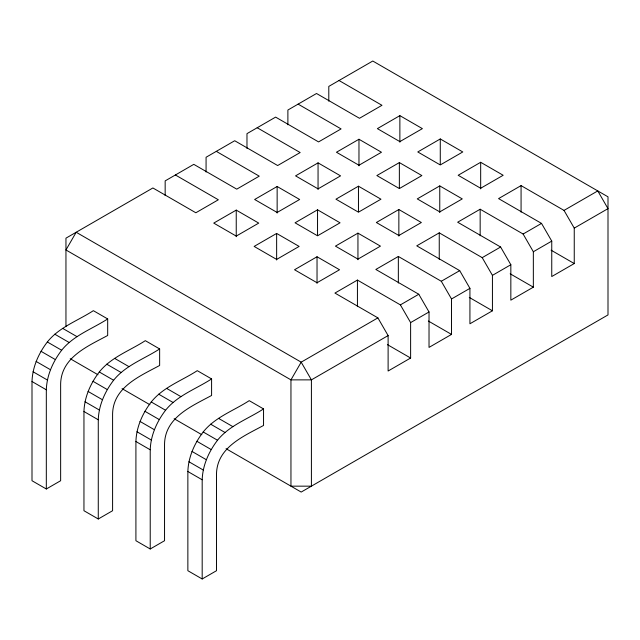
<?xml version="1.0" encoding="UTF-8"?>
<svg xmlns="http://www.w3.org/2000/svg" width="640" height="640" viewBox="0 0 640 640"><rect width="100%" height="100%" fill="white"/><g stroke="black" fill="none" stroke-linecap="round" stroke-linejoin="round"><path stroke-width="0.96" d="M32 381.528C32.48 367.048 38.608 353.36 47.344 341.984C59.2 327.128 77.856 320.744 93.36 310.672L107.68 318.936L107.68 335.472C87.696 346.288 61.248 357.264 60.64 383.888L60.64 480.728L46.32 488.992L32 480.728L32 381.528L46.32 389.792L46.32 488.992M46.32 389.792C46.8 375.312 52.928 361.624 61.656 350.256C73.512 335.392 92.176 329.008 107.68 318.936M83.952 411.52C84.432 397.04 90.568 383.352 99.296 371.984C111.152 357.12 129.816 350.736 145.32 340.664L159.64 348.936L159.64 365.464C139.656 376.288 113.2 387.256 112.592 413.888L112.592 510.72L98.272 518.992L83.952 510.72L83.952 411.52L98.272 419.792L98.272 518.992M98.272 419.792C98.752 405.312 104.888 391.624 113.616 380.248C125.472 365.392 144.136 359 159.64 348.936M135.912 441.52C136.384 427.04 142.52 413.352 151.248 401.976C163.104 387.12 181.768 380.736 197.272 370.664L211.592 378.928L211.592 395.464C191.608 406.28 165.16 417.256 164.544 443.88L164.544 540.72L150.224 548.984L135.912 540.72L135.912 441.52L150.224 449.784L150.224 548.984M150.224 449.784C150.704 435.304 156.84 421.616 165.568 410.248C177.424 395.384 196.088 389 211.592 378.928M187.864 471.512C188.344 457.032 194.472 443.344 203.208 431.976C215.056 417.112 233.72 410.728 249.224 400.656L263.544 408.92L263.544 425.456C243.56 436.28 217.112 447.248 216.496 473.872L216.496 570.712L202.184 578.976L187.864 570.712L187.864 471.512L202.184 479.784L202.184 578.976M202.184 479.784C202.664 465.304 208.792 451.616 217.52 440.24C229.376 425.384 248.04 418.992 263.544 408.92M236.24 210.112L213.736 223.104L236.24 236.096L258.736 223.104L236.24 210.112L236.24 236.688M277.144 186.496L254.648 199.488L277.144 212.472L299.648 199.488L277.144 186.496L277.144 213.064M318.056 162.872L295.56 175.864L318.056 188.856L340.56 175.864L318.056 162.872L318.056 189.448M358.968 139.256L336.464 152.248L358.968 165.24L381.464 152.248L358.968 139.256L358.968 165.832M399.872 115.64L377.376 128.632L399.872 141.616L422.376 128.632L399.872 115.64L399.872 142.208M276.64 233.44L254.136 246.424L276.64 259.416L299.136 246.424L276.64 233.44L276.64 260.008M317.544 209.816L295.048 222.808L317.544 235.8L340.048 222.808L317.544 209.816L317.544 235.408M358.456 186.2L335.952 199.192L358.456 212.176L380.952 199.192L358.456 186.2L358.456 211.784M399.36 162.584L376.864 175.568L399.36 188.56L421.864 175.568L399.36 162.584L399.36 188.168M440.272 138.96L417.776 151.952L440.272 164.944L462.776 151.952L440.272 138.96L440.272 164.552M317.032 256.76L294.536 269.752L317.032 282.744L339.536 269.752L317.032 256.76L317.032 283.328M357.944 233.144L335.44 246.128L357.944 259.12L380.44 246.128L357.944 233.144L357.944 259.712M398.856 209.52L376.352 222.512L398.856 235.504L421.352 222.512L398.856 209.52L398.856 236.096M439.76 185.904L417.264 198.896L439.76 211.888L462.264 198.896L439.76 185.904L439.76 212.472M480.672 162.288L458.168 175.272L480.672 188.264L503.168 175.272L480.672 162.288L480.672 188.856M357.432 280.08L334.928 293.072L377.888 317.872L388.112 335.584L388.112 371.016L410.616 358.024L410.616 322.6L400.384 304.88L357.432 280.08L357.432 306.656M398.344 256.464L375.84 269.456L418.792 294.256L429.024 311.968L429.024 347.4L451.52 334.408L451.52 298.976L441.296 281.264L398.344 256.464L398.344 283.032M439.248 232.848L416.752 245.84L459.704 270.632L469.928 288.352L469.928 323.776L492.432 310.792L492.432 275.36L482.208 257.648L439.248 232.848L439.248 259.416M480.16 209.224L457.656 222.216L500.616 247.016L510.84 264.728L510.84 300.16L533.344 287.168L533.344 251.744L523.112 234.024L480.16 209.224L480.16 235.8M521.072 185.608L498.568 198.6L541.52 223.4L551.752 241.112L551.752 276.544L574.248 263.552L574.248 228.12L564.024 210.408L521.072 185.608L521.072 212.176M377.888 317.872L301.184 362.16L290.952 379.872L290.952 486.16L311.408 486.16L311.408 379.872L301.184 362.16L76.184 232.256L65.952 249.968L290.952 379.872L311.408 379.872L388.112 335.584M400.384 304.88L418.792 294.256M441.296 281.264L459.704 270.632M482.208 257.648L500.616 247.016M523.112 234.024L541.52 223.4M564.024 210.408L597.776 190.92L608 208.64L574.248 228.12M410.616 322.6L429.024 311.968M451.52 298.976L469.928 288.352M492.432 275.36L510.84 264.728M533.344 251.744L551.752 241.112M339.024 80.504L381.976 105.304L359.48 118.296L316.52 93.496L287.888 110.032L287.888 124.792M298.112 104.128L341.072 128.92L318.568 141.912L275.616 117.112L246.976 133.648L246.976 148.408M551.088 250.176L574.248 263.552M257.208 127.744L300.16 152.544L277.656 165.536L234.704 140.736L206.072 157.264L206.072 172.032M510.184 273.8L533.344 287.168M216.296 151.36L259.248 176.16L236.752 189.152L193.792 164.352L165.16 180.888L165.16 195.648M469.272 297.416L492.432 310.792M175.384 174.984L218.344 199.776L195.84 212.768L152.888 187.968L65.952 238.16L65.952 326.568M428.36 321.032L451.52 334.408M387.456 344.656L410.616 358.024M62.68 328.384L77 336.648M114.64 358.376L128.952 366.648M166.592 388.376L180.912 396.64M218.544 418.368L232.864 426.64M54.744 334.176L69.056 342.44M106.696 364.168L121.016 372.44M158.648 394.168L172.968 402.432M210.608 424.16L224.92 432.432M47.344 341.984L61.656 350.256M99.296 371.984L113.616 380.248M151.248 401.976L165.568 410.248M203.208 431.976L217.52 440.24M70.216 358.712L97.976 374.744M122.048 388.64L149.896 404.72M174.128 418.712L201.816 434.696M226.048 448.688L301.184 492.064L608 314.92L608 196.824L372.776 61.024L328.792 86.408L328.792 101.176M40.984 351.288L55.304 359.552M92.944 381.28L107.256 389.552M144.896 411.28L159.216 419.544M196.848 441.272L211.168 449.544M36.112 361.44L50.432 369.704M88.064 391.432L102.384 399.704M140.016 421.432L154.336 429.696M191.976 451.424L206.296 459.696M33.048 371.752L47.36 380.016M85 401.752L99.32 410.016M136.952 431.744L151.272 440.008M188.912 461.744L203.224 470.008"/></g></svg>
